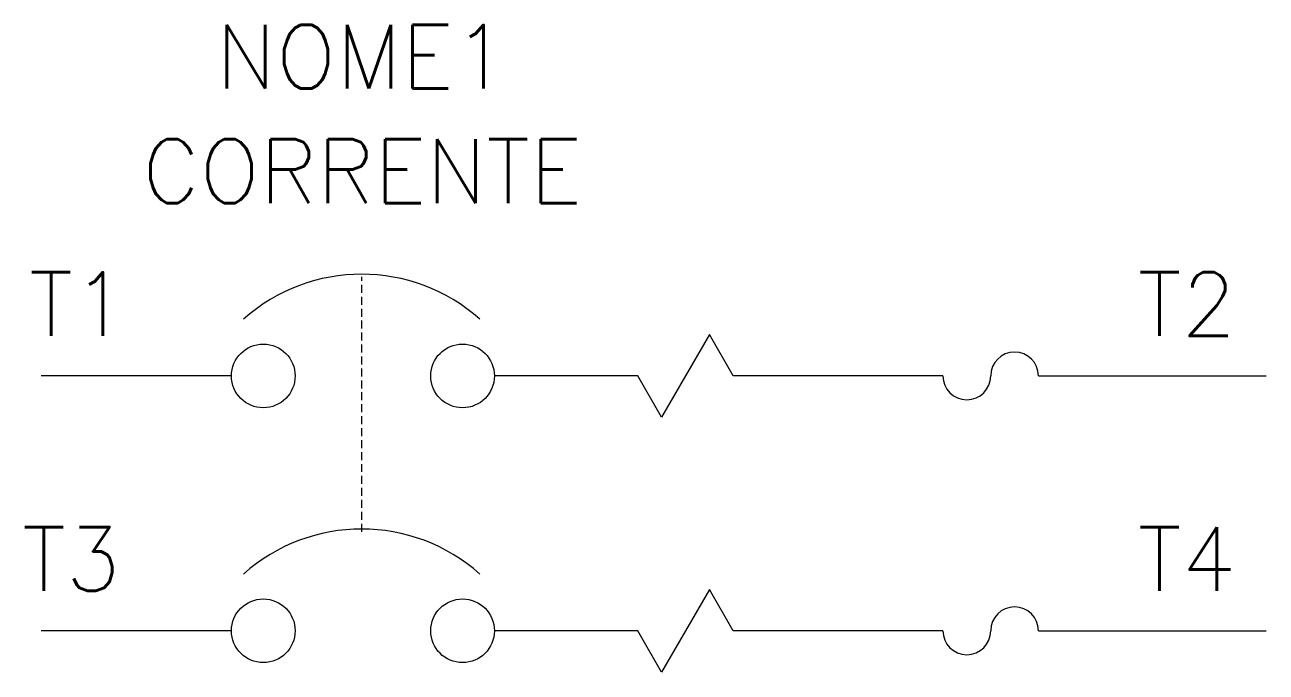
# Model space of a CAD drawing. Extents: x 420.5 to 459.5, y 162.6 to 183.
import ezdxf
from ezdxf.enums import TextEntityAlignment as Align

# ---------------------------------------------------------------- set-up
doc = ezdxf.new("R2010")
doc.units = 0
doc.header["$MEASUREMENT"] = 0
doc.linetypes.add('HIDDEN', pattern=[0.375, 0.25, -0.125])
doc.layers.get('0').update_dxf_attribs({"linetype": 'CONTINUOUS'})
doc.styles.add('ROMANS', font='romans')

msp = doc.modelspace()

# ---------------------------------------------------------------- linework, layer by layer
at = {"linetype": 'Continuous'}
for p, q in [((441.983, 173.231), (440.483, 170.633)), ((442.733, 171.932), (441.983, 173.231)), ((426.975, 171.932), (421, 171.932)), ((439.733, 171.932), (435.233, 171.932)), ((440.483, 170.633), (439.733, 171.932)), ((449.315, 171.932), (442.733, 171.932)), ((452.315, 171.932), (459.465, 171.932)), ((441.983, 165.231), (440.483, 162.633)), ((442.733, 163.932), (441.983, 165.231)), ((426.975, 163.932), (421, 163.932)), ((439.733, 163.932), (435.233, 163.932)), ((440.483, 162.633), (439.733, 163.932)), ((449.315, 163.932), (442.733, 163.932)), ((452.315, 163.932), (459.465, 163.932))]:
    msp.add_line(p, q, dxfattribs=at)
at = {"linetype": 'HIDDEN', "flags": 128}
msp.add_lwpolyline([(431.065, 167.042), (431.065, 175.042)], dxfattribs=at)
at = {"linetype": 'Continuous'}
for centre in [(427.975, 171.932), (434.233, 171.932), (427.975, 163.932), (434.233, 163.932)]:
    msp.add_circle(centre, 1, dxfattribs=at)
for centre, radius, start, end in [((431.065, 169.544), 5.581, 48.3063, 131.6937), ((451.565, 171.932), 0.75, 0, 180), ((450.065, 171.932), 0.75, 180, 0), ((431.065, 161.544), 5.581, 48.3063, 131.6937), ((451.565, 163.932), 0.75, 0, 180), ((450.065, 163.932), 0.75, 180, 0)]:
    msp.add_arc(centre, radius, start, end, dxfattribs=at)

# ---------------------------------------------------------------- texts
at = {"color": 0, "style": 'ROMANS', "flags": 4}
for tag, text, p in [('NOME1', 'NOME', (431.078, 181.953)), ('CORRENTE', 'CORRENTE', (431.078, 178.36))]:
    msp.add_attdef(tag, text=text, height=2, dxfattribs=at).set_placement(p, align=Align.MIDDLE_CENTER)
at = {"lineweight": -3, "style": 'ROMANS'}
for tag, p in [('T1', (422.169, 172.587)), ('T2', (456.976, 172.587)), ('T3', (421.946, 164.587)), ('T4', (456.976, 164.587))]:
    msp.add_attdef(tag, text='', height=2, dxfattribs=at).set_placement(p, align=Align.BOTTOM_CENTER)

doc.saveas('drawing.dxf')
